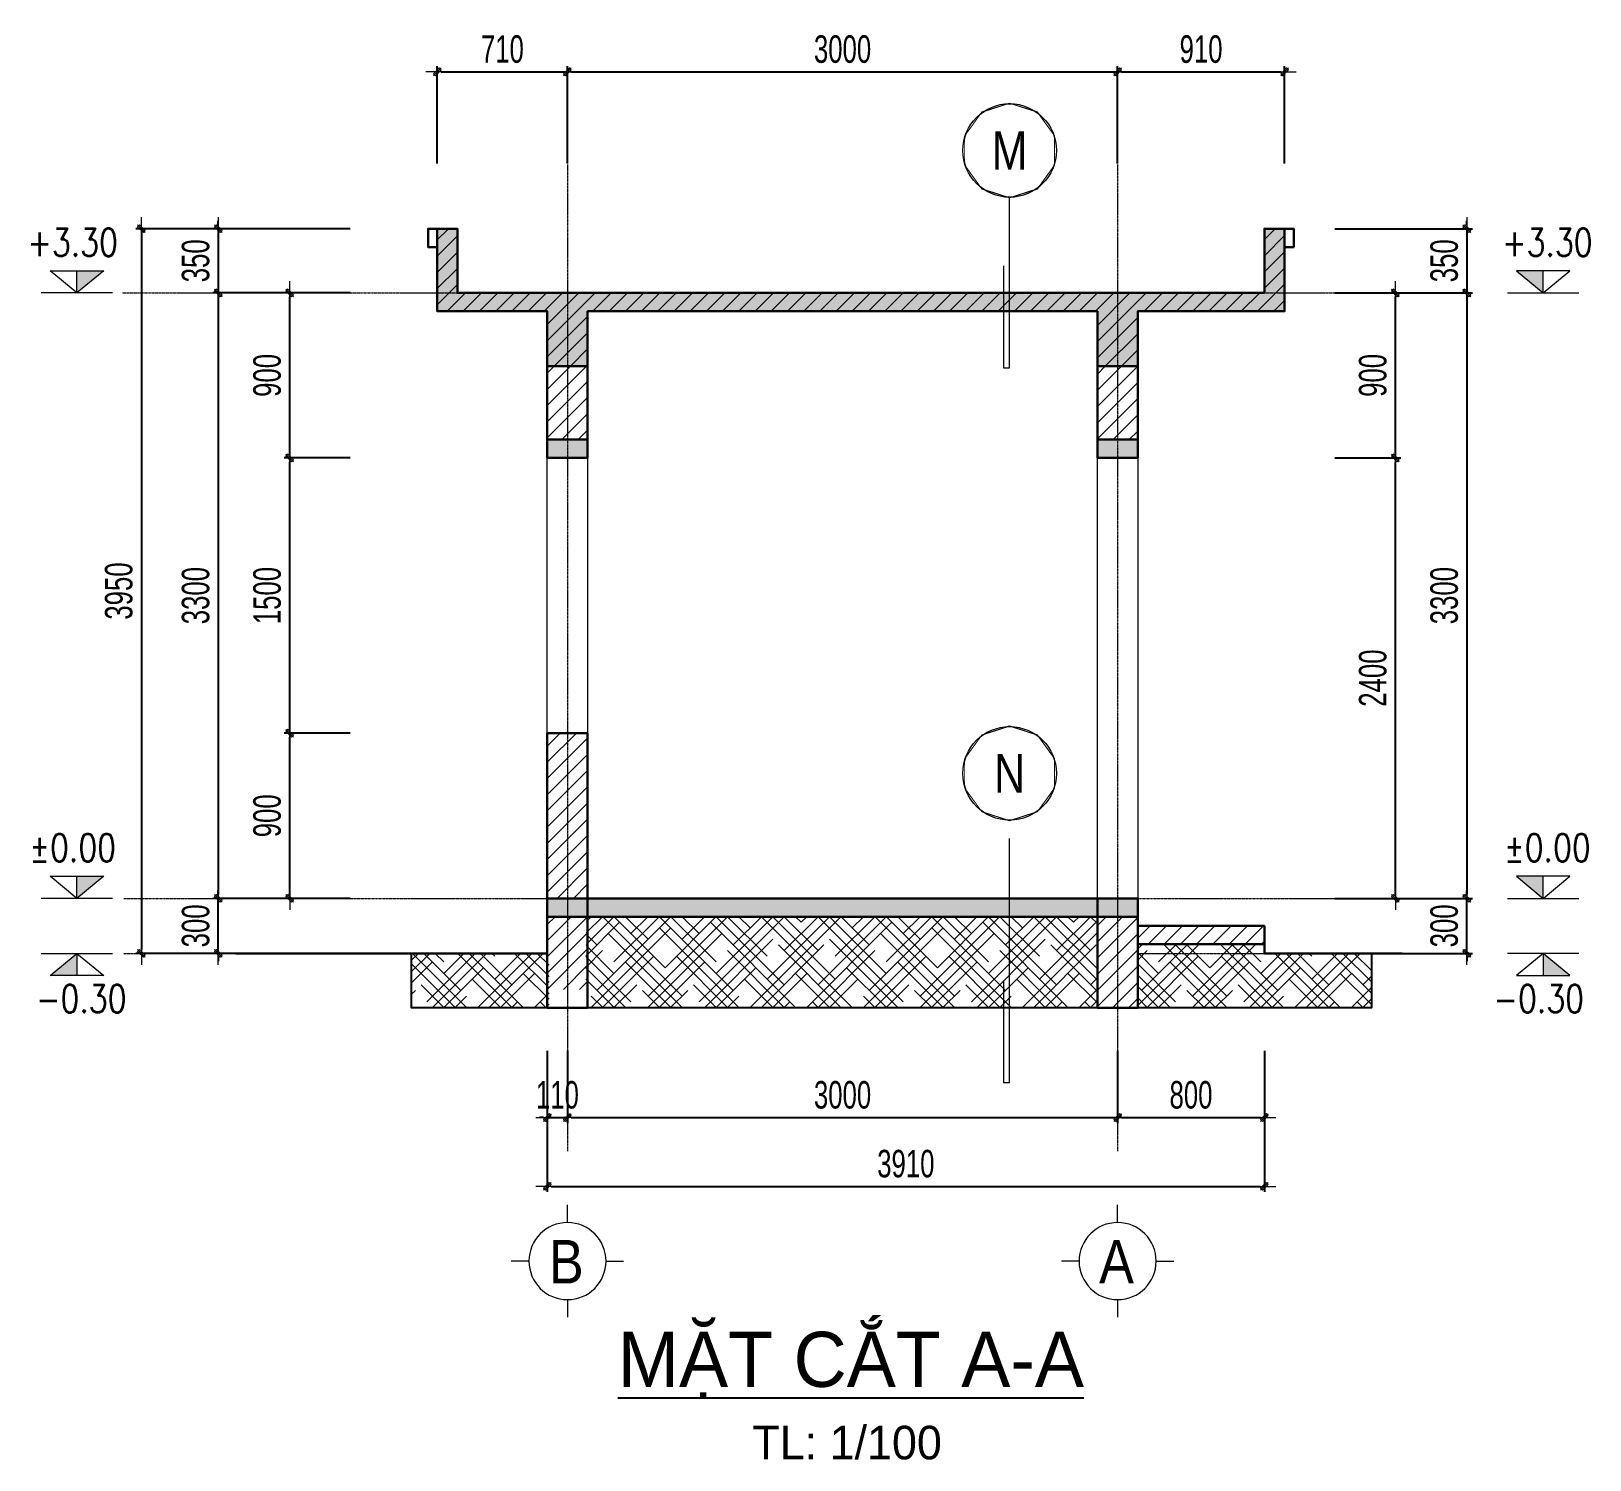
# Model space of a CAD drawing. Header units: millimetres. Extents: x 19378 to 228036, y -611253 to -527887.
# Drawn here: x 164254 to 172753, y -544397 to -536610 of the extents above; entities that cross this region are included whole.
import ezdxf
from ezdxf.enums import TextEntityAlignment as Align

# ---------------------------------------------------------------- set-up
doc = ezdxf.new("R2010")
doc.units = ezdxf.units.MM
doc.header["$MEASUREMENT"] = 0
doc.header["$PDMODE"] = 32
doc.linetypes.add('CENTER', pattern=[2, 1.25, -0.25, 0.25, -0.25])
doc.layers.get('Defpoints').update_dxf_attribs({"color": 1})
doc.layers.add('(KT.HATCH)', color=8, linetype='Continuous')
doc.layers.add('Kichthuoc', color=9, linetype='Continuous')
for name, color, linetype, lineweight in [('ISO', 153, 'Continuous', 13), ('LC Dim', 8, 'Continuous', 18), ('LC Hatch', 252, 'Continuous', 9), ('LC ISO', 153, 'Continuous', 13), ('LC Net dam 1', 30, 'Continuous', 30), ('LC Net manh', 236, 'Continuous', 5), ('LC Text1', 3, 'Continuous', 20), ('LC Text2', 7, 'Continuous', 25), ('Text', 7, 'Continuous', 20), ('thay1', 63, 'Continuous', 20), ('TRUC', 251, 'CENTER', 5)]:
    doc.layers.add(name, color=color, linetype=linetype, lineweight=lineweight)
doc.styles.add('General text 2', font='arial.ttf')
doc.styles.add('HOATBIF', font='hoatbif.shx', dxfattribs={"width": 0.7})
doc.styles.add('LC 1', font='VHAVANB_1.TTF')
doc.styles.add('T1', font='Vnsimli.shx', dxfattribs={"width": 0.8})
doc.dimstyles.new('1-100', dxfattribs={"dimscale": 100, "dimtxt": 2.5, "dimasz": 0.35, "dimexe": 0.5, "dimexo": 0, "dimgap": 0.8, "dimtad": 1, "dimdec": 0, "dimzin": 0, "dimdsep": 46, "dimtxsty": 'HOATBIF', "dimblk1": 'DOT', "dimblk2": 'DOT', "dimsah": 1, "dimcen": -1, "dimdle": 1, "dimclrd": 256, "dimclre": 256, "dimclrt": 4, "dimadec": 3, "dimazin": 2, "dimtfac": 0.333333, "dimtdec": 0, "dimtix": 1, "dimtmove": 2, "dimatfit": 3, "dimldrblk": 'DOT', "dimfxl": 1, "dimtvp": 0.833333, "dimtolj": 1, "dimtzin": 0, "dimarcsym": 0})
pattern_1 = [(45, (-34811.185, -769433.67), (-44.194174, 44.194174), [])]

# ---------------------------------------------------------------- blocks, each defined once
blk = doc.blocks.new('DOT')
at = {"layer": 'LC Dim'}
blk.add_line((-3, 0), (3, 0), dxfattribs=at)
at = {"layer": 'LC Dim', "color": 4}
blk.add_line((-1, -1), (1, 1), dxfattribs=at)
blk.add_lwpolyline([(0.5, 1), (-1, -0.5), (-0.5, -1), (1, 0.5)], close=True, dxfattribs=at)
blk = doc.blocks.new('*D234')
at = {"layer": 'Defpoints', "color": 0, "ltscale": 2, "transparency": 16777216}
for p in [(167068.7, -542168.2), (167178.7, -542168.2), (167178.7, -542531.5)]:
    blk.add_point(p, dxfattribs=at)
at = {"layer": 'LC Dim', "lineweight": -2, "ltscale": 2, "transparency": 16777216}
for p, q in [((167068.7, -542168.2), (167068.7, -542561.5)), ((167178.7, -542168.2), (167178.7, -542561.5)), ((167047.7, -542531.5), (167026.7, -542531.5)), ((167068.7, -542531.5), (167178.7, -542531.5)), ((167199.7, -542531.5), (167220.7, -542531.5))]:
    blk.add_line(p, q, dxfattribs=at)
at = {"layer": 'LC Dim', "lineweight": -2, "ltscale": 2, "transparency": 16777216, "xscale": 21, "yscale": 21, "zscale": 21}
blk.add_blockref('DOT', (167068.7, -542531.5), dxfattribs=at)
at = {"layer": 'LC Dim', "lineweight": -2, "ltscale": 2, "transparency": 16777216, "xscale": 21, "yscale": 21, "zscale": 21, "rotation": 180}
blk.add_blockref('DOT', (167178.7, -542531.5), dxfattribs=at)
at = {"layer": 'LC Dim', "color": 4, "ltscale": 2, "transparency": 16777216, "insert": (167123.7, -542408.5), "char_height": 150, "attachment_point": 5, "style": 'HOATBIF'}
blk.add_mtext('\\A1;110', dxfattribs=at)
blk = doc.blocks.new('*D235')
at = {"layer": 'Defpoints', "color": 0, "ltscale": 2, "transparency": 16777216}
for p in [(167178.7, -542168.2), (170178.7, -542168.2), (170178.7, -542531.5)]:
    blk.add_point(p, dxfattribs=at)
at = {"layer": 'LC Dim', "lineweight": -2, "ltscale": 2, "transparency": 16777216}
for p, q in [((167178.7, -542168.2), (167178.7, -542561.5)), ((170178.7, -542168.2), (170178.7, -542561.5)), ((167199.7, -542531.5), (170157.7, -542531.5))]:
    blk.add_line(p, q, dxfattribs=at)
at = {"layer": 'LC Dim', "lineweight": -2, "ltscale": 2, "transparency": 16777216, "xscale": 21, "yscale": 21, "zscale": 21, "rotation": 180}
blk.add_blockref('DOT', (167178.7, -542531.5), dxfattribs=at)
at = {"layer": 'LC Dim', "lineweight": -2, "ltscale": 2, "transparency": 16777216, "xscale": 21, "yscale": 21, "zscale": 21}
blk.add_blockref('DOT', (170178.7, -542531.5), dxfattribs=at)
at = {"layer": 'LC Dim', "color": 4, "ltscale": 2, "transparency": 16777216, "insert": (168678.7, -542408.5), "char_height": 150, "attachment_point": 5, "style": 'HOATBIF'}
blk.add_mtext('\\A1;3000', dxfattribs=at)
blk = doc.blocks.new('*D236')
at = {"layer": 'Defpoints', "color": 0, "ltscale": 2, "transparency": 16777216}
for p in [(170178.7, -542168.2), (170978.7, -542168.2), (170978.7, -542531.5)]:
    blk.add_point(p, dxfattribs=at)
at = {"layer": 'LC Dim', "lineweight": -2, "ltscale": 2, "transparency": 16777216}
for p, q in [((170178.7, -542168.2), (170178.7, -542561.5)), ((170978.7, -542168.2), (170978.7, -542561.5)), ((170199.7, -542531.5), (170957.7, -542531.5))]:
    blk.add_line(p, q, dxfattribs=at)
at = {"layer": 'LC Dim', "lineweight": -2, "ltscale": 2, "transparency": 16777216, "xscale": 21, "yscale": 21, "zscale": 21, "rotation": 180}
blk.add_blockref('DOT', (170178.7, -542531.5), dxfattribs=at)
at = {"layer": 'LC Dim', "lineweight": -2, "ltscale": 2, "transparency": 16777216, "xscale": 21, "yscale": 21, "zscale": 21}
blk.add_blockref('DOT', (170978.7, -542531.5), dxfattribs=at)
at = {"layer": 'LC Dim', "color": 4, "ltscale": 2, "transparency": 16777216, "insert": (170578.7, -542408.5), "char_height": 150, "attachment_point": 5, "style": 'HOATBIF'}
blk.add_mtext('\\A1;800', dxfattribs=at)
blk = doc.blocks.new('*D237')
at = {"layer": 'Defpoints', "color": 0, "ltscale": 2, "transparency": 16777216}
for p in [(167068.7, -542168.2), (170978.7, -542168.2), (170978.7, -542906.5)]:
    blk.add_point(p, dxfattribs=at)
at = {"layer": 'LC Dim', "lineweight": -2, "ltscale": 2, "transparency": 16777216}
for p, q in [((167068.7, -542168.2), (167068.7, -542936.5)), ((170978.7, -542168.2), (170978.7, -542936.5)), ((167089.7, -542906.5), (170957.7, -542906.5))]:
    blk.add_line(p, q, dxfattribs=at)
at = {"layer": 'LC Dim', "lineweight": -2, "ltscale": 2, "transparency": 16777216, "xscale": 21, "yscale": 21, "zscale": 21, "rotation": 180}
blk.add_blockref('DOT', (167068.7, -542906.5), dxfattribs=at)
at = {"layer": 'LC Dim', "lineweight": -2, "ltscale": 2, "transparency": 16777216, "xscale": 21, "yscale": 21, "zscale": 21}
blk.add_blockref('DOT', (170978.7, -542906.5), dxfattribs=at)
at = {"layer": 'LC Dim', "color": 4, "ltscale": 2, "transparency": 16777216, "insert": (169023.7, -542783.5), "char_height": 150, "attachment_point": 5, "style": 'HOATBIF'}
blk.add_mtext('\\A1;3910', dxfattribs=at)
blk = doc.blocks.new('*D238')
at = {"layer": 'Defpoints', "color": 0, "ltscale": 2, "transparency": 16777216}
for p in [(165274.6, -541336.7), (165993.5, -541336.7), (165993.5, -541636.7)]:
    blk.add_point(p, dxfattribs=at)
at = {"layer": 'LC Dim', "lineweight": -2, "ltscale": 2, "transparency": 16777216}
for p, q in [((165274.6, -541315.7), (165274.6, -541294.7)), ((165993.5, -541336.7), (165244.6, -541336.7)), ((165274.6, -541636.7), (165274.6, -541336.7)), ((165993.5, -541636.7), (165244.6, -541636.7)), ((165274.6, -541657.7), (165274.6, -541678.7))]:
    blk.add_line(p, q, dxfattribs=at)
at = {"layer": 'LC Dim', "lineweight": -2, "ltscale": 2, "transparency": 16777216, "xscale": 21, "yscale": 21, "zscale": 21}
for p, rotation in [((165274.6, -541336.7), 270), ((165274.6, -541636.7), 90)]:
    blk.add_blockref('DOT', p, dxfattribs=dict(at, rotation=rotation))
at = {"layer": 'LC Dim', "color": 4, "ltscale": 2, "transparency": 16777216, "insert": (165151.6, -541486.7), "char_height": 150, "attachment_point": 5, "rotation": 90, "style": 'HOATBIF'}
blk.add_mtext('\\A1;300', dxfattribs=at)
blk = doc.blocks.new('*D248')
at = {"layer": 'Defpoints', "color": 0, "ltscale": 2, "transparency": 16777216}
for p in [(165664.2, -540436.7), (165993.5, -540436.7), (165993.5, -541336.7)]:
    blk.add_point(p, dxfattribs=at)
at = {"layer": 'LC Dim', "lineweight": -2, "ltscale": 2, "transparency": 16777216}
for p, q in [((165993.5, -540436.7), (165634.2, -540436.7)), ((165664.2, -541315.7), (165664.2, -540457.7)), ((165993.5, -541336.7), (165634.2, -541336.7))]:
    blk.add_line(p, q, dxfattribs=at)
at = {"layer": 'LC Dim', "lineweight": -2, "ltscale": 2, "transparency": 16777216, "xscale": 21, "yscale": 21, "zscale": 21}
for p, rotation in [((165664.2, -540436.7), 90), ((165664.2, -541336.7), 270)]:
    blk.add_blockref('DOT', p, dxfattribs=dict(at, rotation=rotation))
at = {"layer": 'LC Dim', "color": 4, "ltscale": 2, "transparency": 16777216, "insert": (165541.2, -540886.7), "char_height": 150, "attachment_point": 5, "rotation": 90, "style": 'HOATBIF'}
blk.add_mtext('\\A1;900', dxfattribs=at)
blk = doc.blocks.new('*D249')
at = {"layer": 'Defpoints', "color": 0, "ltscale": 2, "transparency": 16777216}
for p in [(165664.2, -538936.2), (165993.5, -538936.2), (165993.5, -540436.7)]:
    blk.add_point(p, dxfattribs=at)
at = {"layer": 'LC Dim', "lineweight": -2, "ltscale": 2, "transparency": 16777216}
for p, q in [((165993.5, -538936.2), (165634.2, -538936.2)), ((165664.2, -540415.7), (165664.2, -538957.2)), ((165993.5, -540436.7), (165634.2, -540436.7))]:
    blk.add_line(p, q, dxfattribs=at)
at = {"layer": 'LC Dim', "lineweight": -2, "ltscale": 2, "transparency": 16777216, "xscale": 21, "yscale": 21, "zscale": 21}
for p, rotation in [((165664.2, -538936.2), 90), ((165664.2, -540436.7), 270)]:
    blk.add_blockref('DOT', p, dxfattribs=dict(at, rotation=rotation))
at = {"layer": 'LC Dim', "color": 4, "ltscale": 2, "transparency": 16777216, "insert": (165541.2, -539686.4), "char_height": 150, "attachment_point": 5, "rotation": 90, "style": 'HOATBIF'}
blk.add_mtext('\\A1;1500', dxfattribs=at)
blk = doc.blocks.new('*D250')
at = {"layer": 'Defpoints', "color": 0, "ltscale": 2, "transparency": 16777216}
for p in [(165664.2, -538036.7), (165993.5, -538036.7), (165993.5, -538936.2)]:
    blk.add_point(p, dxfattribs=at)
at = {"layer": 'LC Dim', "lineweight": -2, "ltscale": 2, "transparency": 16777216}
for p, q in [((165993.5, -538036.7), (165634.2, -538036.7)), ((165664.2, -538915.2), (165664.2, -538057.7)), ((165993.5, -538936.2), (165634.2, -538936.2))]:
    blk.add_line(p, q, dxfattribs=at)
at = {"layer": 'LC Dim', "lineweight": -2, "ltscale": 2, "transparency": 16777216, "xscale": 21, "yscale": 21, "zscale": 21}
for p, rotation in [((165664.2, -538036.7), 90), ((165664.2, -538936.2), 270)]:
    blk.add_blockref('DOT', p, dxfattribs=dict(at, rotation=rotation))
at = {"layer": 'LC Dim', "color": 4, "ltscale": 2, "transparency": 16777216, "insert": (165541.2, -538486.4), "char_height": 150, "attachment_point": 5, "rotation": 90, "style": 'HOATBIF'}
blk.add_mtext('\\A1;900', dxfattribs=at)
blk = doc.blocks.new('*D251')
at = {"layer": 'Defpoints', "color": 0, "ltscale": 2, "transparency": 16777216}
for p in [(165993.5, -537686.7), (165274.6, -538036.7), (165993.5, -538036.7)]:
    blk.add_point(p, dxfattribs=at)
at = {"layer": 'LC Dim', "lineweight": -2, "ltscale": 2, "transparency": 16777216}
for p, q in [((165274.6, -537665.7), (165274.6, -537644.7)), ((165993.5, -537686.7), (165244.6, -537686.7)), ((165274.6, -537686.7), (165274.6, -538036.7)), ((165993.5, -538036.7), (165244.6, -538036.7)), ((165274.6, -538057.7), (165274.6, -538078.7))]:
    blk.add_line(p, q, dxfattribs=at)
at = {"layer": 'LC Dim', "lineweight": -2, "ltscale": 2, "transparency": 16777216, "xscale": 21, "yscale": 21, "zscale": 21}
for p, rotation in [((165274.6, -537686.7), 270), ((165274.6, -538036.7), 90)]:
    blk.add_blockref('DOT', p, dxfattribs=dict(at, rotation=rotation))
at = {"layer": 'LC Dim', "color": 4, "ltscale": 2, "transparency": 16777216, "insert": (165151.6, -537861.7), "char_height": 150, "attachment_point": 5, "rotation": 90, "style": 'HOATBIF'}
blk.add_mtext('\\A1;350', dxfattribs=at)
blk = doc.blocks.new('*D252')
at = {"layer": 'Defpoints', "color": 0, "ltscale": 2, "transparency": 16777216}
for p in [(165993.5, -538036.7), (165274.6, -541336.7), (165993.5, -541336.7)]:
    blk.add_point(p, dxfattribs=at)
at = {"layer": 'LC Dim', "lineweight": -2, "ltscale": 2, "transparency": 16777216}
for p, q in [((165993.5, -538036.7), (165244.6, -538036.7)), ((165274.6, -538057.7), (165274.6, -541315.7)), ((165993.5, -541336.7), (165244.6, -541336.7))]:
    blk.add_line(p, q, dxfattribs=at)
at = {"layer": 'LC Dim', "lineweight": -2, "ltscale": 2, "transparency": 16777216, "xscale": 21, "yscale": 21, "zscale": 21}
for p, rotation in [((165274.6, -538036.7), 90), ((165274.6, -541336.7), 270)]:
    blk.add_blockref('DOT', p, dxfattribs=dict(at, rotation=rotation))
at = {"layer": 'LC Dim', "color": 4, "ltscale": 2, "transparency": 16777216, "insert": (165151.6, -539686.7), "char_height": 150, "attachment_point": 5, "rotation": 90, "style": 'HOATBIF'}
blk.add_mtext('\\A1;3300', dxfattribs=at)
blk = doc.blocks.new('*D253')
at = {"layer": 'Defpoints', "color": 0, "ltscale": 2, "transparency": 16777216}
for p in [(165993.5, -537686.7), (164855.4, -541636.7), (165993.5, -541636.7)]:
    blk.add_point(p, dxfattribs=at)
at = {"layer": 'LC Dim', "lineweight": -2, "ltscale": 2, "transparency": 16777216}
for p, q in [((165993.5, -537686.7), (164825.4, -537686.7)), ((164855.4, -537707.7), (164855.4, -541615.7)), ((165993.5, -541636.7), (164825.4, -541636.7))]:
    blk.add_line(p, q, dxfattribs=at)
at = {"layer": 'LC Dim', "lineweight": -2, "ltscale": 2, "transparency": 16777216, "xscale": 21, "yscale": 21, "zscale": 21}
for p, rotation in [((164855.4, -537686.7), 90), ((164855.4, -541636.7), 270)]:
    blk.add_blockref('DOT', p, dxfattribs=dict(at, rotation=rotation))
at = {"layer": 'LC Dim', "color": 4, "ltscale": 2, "transparency": 16777216, "insert": (164732.4, -539661.7), "char_height": 150, "attachment_point": 5, "rotation": 90, "style": 'HOATBIF'}
blk.add_mtext('\\A1;3950', dxfattribs=at)
blk = doc.blocks.new('Caodo1')
at = {"layer": 'LC Text1'}
blk.add_hatch(color=256, dxfattribs=at).paths.add_polyline_path([(0, 0), (243, 200), (0, 200)])
for p, q in [((0, 0), (0, 200)), ((324, 0), (-324, 0))]:
    blk.add_line(p, q, dxfattribs=at)
blk.add_lwpolyline([(-243, 200), (243, 200), (0, 0), (0, 0)], close=True, dxfattribs=at)
at = {"layer": 'LC Text1', "style": 'T1', "width": 0.8}
blk.add_attdef('%%P0,00', text='', height=250, dxfattribs=at).set_placement((-39, 460), align=Align.MIDDLE_CENTER)
blk = doc.blocks.new('*U198')
at = {"layer": 'Defpoints'}
blk.add_lwpolyline([(0, 4.25), (-2.5, 3.44), (-4.04, 1.31), (-4.04, -1.31), (-2.5, -3.44), (0, -4.25), (2.5, -3.44), (4.04, -1.31), (4.04, 1.31), (2.5, 3.44)], close=True, dxfattribs=at)
at = {"layer": 'LC Text1', "style": 'General text 2', "width": 0.8, "flags": 8}
blk.add_attdef('SYMBOL', text='', height=3.5, dxfattribs=at).set_placement((0, 0), align=Align.MIDDLE_CENTER)
blk.add_wipeout([(0, 4.25), (-2.5, 3.44), (-4.04, 1.31), (-4.04, -1.31), (-2.5, -3.44), (0, -4.25), (2.5, -3.44), (4.04, -1.31), (4.04, 1.31), (2.5, 3.44)]).dxf.layer = 'LC Net manh'
at = {"layer": 'LC ISO'}
blk.add_circle((0, 0), 4.25, dxfattribs=at)
blk = doc.blocks.new('*U199')
at = {"layer": 'Defpoints'}
blk.add_lwpolyline([(0, 4.25), (-2.5, 3.44), (-4.04, 1.31), (-4.04, -1.31), (-2.5, -3.44), (0, -4.25), (2.5, -3.44), (4.04, -1.31), (4.04, 1.31), (2.5, 3.44)], close=True, dxfattribs=at)
at = {"layer": 'LC Text1', "style": 'General text 2', "width": 0.8, "flags": 8}
blk.add_attdef('SYMBOL', text='', height=3.5, dxfattribs=at).set_placement((0, 0), align=Align.MIDDLE_CENTER)
blk.add_wipeout([(0, 4.25), (-2.5, 3.44), (-4.04, 1.31), (-4.04, -1.31), (-2.5, -3.44), (0, -4.25), (2.5, -3.44), (4.04, -1.31), (4.04, 1.31), (2.5, 3.44)]).dxf.layer = 'LC Net manh'
at = {"layer": 'LC ISO'}
blk.add_circle((0, 0), 4.25, dxfattribs=at)
blk = doc.blocks.new('TIEUDE1')
at = {"layer": 'LC Text2', "color": 7, "style": 'LC 1'}
blk.add_attdef('TIªU§Ò', text='', height=5, dxfattribs=at).set_placement((0, 0), align=Align.BOTTOM_CENTER)
blk.add_attdef('TL', text='', height=3, dxfattribs=at).set_placement((0, -2), align=Align.TOP_CENTER)
blk = doc.blocks.new('TTRUC')
at = {"layer": 'LC ISO'}
for p, q in [((0, 6.95), (0, 10.13)), ((-6.95, 0), (-10.13, 0)), ((6.95, 0), (10.13, 0)), ((0, -6.95), (0, -10.13))]:
    blk.add_line(p, q, dxfattribs=at)
at = {"layer": 'LC Net manh'}
blk.add_circle((0, 0), 6.95, dxfattribs=at)
blk = doc.blocks.new('*D226')
at = {"layer": 'Defpoints', "color": 0, "ltscale": 2, "transparency": 16777216}
for p in [(167178.7, -536831.8), (166468.7, -537332.1), (167178.7, -537332.1)]:
    blk.add_point(p, dxfattribs=at)
at = {"layer": 'LC Dim', "lineweight": -2, "ltscale": 2, "transparency": 16777216}
for p, q in [((166468.7, -537332.1), (166468.7, -536801.8)), ((167178.7, -537332.1), (167178.7, -536801.8)), ((166489.7, -536831.8), (167157.7, -536831.8))]:
    blk.add_line(p, q, dxfattribs=at)
at = {"layer": 'LC Dim', "lineweight": -2, "ltscale": 2, "transparency": 16777216, "xscale": 21, "yscale": 21, "zscale": 21, "rotation": 180}
blk.add_blockref('DOT', (166468.7, -536831.8), dxfattribs=at)
at = {"layer": 'LC Dim', "lineweight": -2, "ltscale": 2, "transparency": 16777216, "xscale": 21, "yscale": 21, "zscale": 21}
blk.add_blockref('DOT', (167178.7, -536831.8), dxfattribs=at)
at = {"layer": 'LC Dim', "color": 4, "ltscale": 2, "transparency": 16777216, "insert": (166823.7, -536708.8), "char_height": 150, "attachment_point": 5, "style": 'HOATBIF'}
blk.add_mtext('\\A1;710', dxfattribs=at)
blk = doc.blocks.new('*D227')
at = {"layer": 'Defpoints', "color": 0, "ltscale": 2, "transparency": 16777216}
for p in [(170178.7, -536831.8), (167178.7, -537332.1), (170178.7, -537332.1)]:
    blk.add_point(p, dxfattribs=at)
at = {"layer": 'LC Dim', "lineweight": -2, "ltscale": 2, "transparency": 16777216}
for p, q in [((167178.7, -537332.1), (167178.7, -536801.8)), ((170178.7, -537332.1), (170178.7, -536801.8)), ((167199.7, -536831.8), (170157.7, -536831.8))]:
    blk.add_line(p, q, dxfattribs=at)
at = {"layer": 'LC Dim', "lineweight": -2, "ltscale": 2, "transparency": 16777216, "xscale": 21, "yscale": 21, "zscale": 21, "rotation": 180}
blk.add_blockref('DOT', (167178.7, -536831.8), dxfattribs=at)
at = {"layer": 'LC Dim', "lineweight": -2, "ltscale": 2, "transparency": 16777216, "xscale": 21, "yscale": 21, "zscale": 21}
blk.add_blockref('DOT', (170178.7, -536831.8), dxfattribs=at)
at = {"layer": 'LC Dim', "color": 4, "ltscale": 2, "transparency": 16777216, "insert": (168678.7, -536708.8), "char_height": 150, "attachment_point": 5, "style": 'HOATBIF'}
blk.add_mtext('\\A1;3000', dxfattribs=at)
blk = doc.blocks.new('*D228')
at = {"layer": 'Defpoints', "color": 0, "ltscale": 2, "transparency": 16777216}
for p in [(171088.7, -536831.8), (170178.7, -537332.1), (171088.7, -537332.1)]:
    blk.add_point(p, dxfattribs=at)
at = {"layer": 'LC Dim', "lineweight": -2, "ltscale": 2, "transparency": 16777216}
for p, q in [((170178.7, -537332.1), (170178.7, -536801.8)), ((171088.7, -537332.1), (171088.7, -536801.8)), ((170199.7, -536831.8), (171067.7, -536831.8))]:
    blk.add_line(p, q, dxfattribs=at)
at = {"layer": 'LC Dim', "lineweight": -2, "ltscale": 2, "transparency": 16777216, "xscale": 21, "yscale": 21, "zscale": 21, "rotation": 180}
blk.add_blockref('DOT', (170178.7, -536831.8), dxfattribs=at)
at = {"layer": 'LC Dim', "lineweight": -2, "ltscale": 2, "transparency": 16777216, "xscale": 21, "yscale": 21, "zscale": 21}
blk.add_blockref('DOT', (171088.7, -536831.8), dxfattribs=at)
at = {"layer": 'LC Dim', "color": 4, "ltscale": 2, "transparency": 16777216, "insert": (170633.7, -536708.8), "char_height": 150, "attachment_point": 5, "style": 'HOATBIF'}
blk.add_mtext('\\A1;910', dxfattribs=at)
blk = doc.blocks.new('*D229')
at = {"layer": 'Defpoints', "color": 0, "ltscale": 2, "transparency": 16777216}
for p in [(171363.9, -541336.7), (172082.8, -541336.7), (171363.9, -541636.7)]:
    blk.add_point(p, dxfattribs=at)
at = {"layer": 'LC Dim', "lineweight": -2, "ltscale": 2, "transparency": 16777216}
for p, q in [((172082.8, -541315.7), (172082.8, -541294.7)), ((171363.9, -541336.7), (172112.8, -541336.7)), ((172082.8, -541636.7), (172082.8, -541336.7)), ((171363.9, -541636.7), (172112.8, -541636.7)), ((172082.8, -541657.7), (172082.8, -541678.7))]:
    blk.add_line(p, q, dxfattribs=at)
at = {"layer": 'LC Dim', "lineweight": -2, "ltscale": 2, "transparency": 16777216, "xscale": 21, "yscale": 21, "zscale": 21}
for p, rotation in [((172082.8, -541336.7), 270), ((172082.8, -541636.7), 90)]:
    blk.add_blockref('DOT', p, dxfattribs=dict(at, rotation=rotation))
at = {"layer": 'LC Dim', "color": 4, "ltscale": 2, "transparency": 16777216, "insert": (171959.8, -541486.7), "char_height": 150, "attachment_point": 5, "rotation": 90, "style": 'HOATBIF'}
blk.add_mtext('\\A1;300', dxfattribs=at)
blk = doc.blocks.new('*D230')
at = {"layer": 'Defpoints', "color": 0, "ltscale": 2, "transparency": 16777216}
for p in [(171363.9, -538936.2), (171693.2, -538936.2), (171363.9, -541336.7)]:
    blk.add_point(p, dxfattribs=at)
at = {"layer": 'LC Dim', "lineweight": -2, "ltscale": 2, "transparency": 16777216}
for p, q in [((171363.9, -538936.2), (171723.2, -538936.2)), ((171693.2, -541315.7), (171693.2, -538957.2)), ((171363.9, -541336.7), (171723.2, -541336.7))]:
    blk.add_line(p, q, dxfattribs=at)
at = {"layer": 'LC Dim', "lineweight": -2, "ltscale": 2, "transparency": 16777216, "xscale": 21, "yscale": 21, "zscale": 21}
for p, rotation in [((171693.2, -538936.2), 90), ((171693.2, -541336.7), 270)]:
    blk.add_blockref('DOT', p, dxfattribs=dict(at, rotation=rotation))
at = {"layer": 'LC Dim', "color": 4, "ltscale": 2, "transparency": 16777216, "insert": (171570.2, -540136.4), "char_height": 150, "attachment_point": 5, "rotation": 90, "style": 'HOATBIF'}
blk.add_mtext('\\A1;2400', dxfattribs=at)
blk = doc.blocks.new('*D231')
at = {"layer": 'Defpoints', "color": 0, "ltscale": 2, "transparency": 16777216}
for p in [(171363.9, -538036.7), (171693.2, -538036.7), (171363.9, -538936.2)]:
    blk.add_point(p, dxfattribs=at)
at = {"layer": 'LC Dim', "lineweight": -2, "ltscale": 2, "transparency": 16777216}
for p, q in [((171363.9, -538036.7), (171723.2, -538036.7)), ((171693.2, -538915.2), (171693.2, -538057.7)), ((171363.9, -538936.2), (171723.2, -538936.2))]:
    blk.add_line(p, q, dxfattribs=at)
at = {"layer": 'LC Dim', "lineweight": -2, "ltscale": 2, "transparency": 16777216, "xscale": 21, "yscale": 21, "zscale": 21}
for p, rotation in [((171693.2, -538036.7), 90), ((171693.2, -538936.2), 270)]:
    blk.add_blockref('DOT', p, dxfattribs=dict(at, rotation=rotation))
at = {"layer": 'LC Dim', "color": 4, "ltscale": 2, "transparency": 16777216, "insert": (171570.2, -538486.4), "char_height": 150, "attachment_point": 5, "rotation": 90, "style": 'HOATBIF'}
blk.add_mtext('\\A1;900', dxfattribs=at)
blk = doc.blocks.new('*D232')
at = {"layer": 'Defpoints', "color": 0, "ltscale": 2, "transparency": 16777216}
for p in [(171363.9, -537686.7), (171363.9, -538036.7), (172082.8, -538036.7)]:
    blk.add_point(p, dxfattribs=at)
at = {"layer": 'LC Dim', "lineweight": -2, "ltscale": 2, "transparency": 16777216}
for p, q in [((172082.8, -537665.7), (172082.8, -537644.7)), ((171363.9, -537686.7), (172112.8, -537686.7)), ((172082.8, -537686.7), (172082.8, -538036.7)), ((171363.9, -538036.7), (172112.8, -538036.7)), ((172082.8, -538057.7), (172082.8, -538078.7))]:
    blk.add_line(p, q, dxfattribs=at)
at = {"layer": 'LC Dim', "lineweight": -2, "ltscale": 2, "transparency": 16777216, "xscale": 21, "yscale": 21, "zscale": 21}
for p, rotation in [((172082.8, -537686.7), 270), ((172082.8, -538036.7), 90)]:
    blk.add_blockref('DOT', p, dxfattribs=dict(at, rotation=rotation))
at = {"layer": 'LC Dim', "color": 4, "ltscale": 2, "transparency": 16777216, "insert": (171959.8, -537861.7), "char_height": 150, "attachment_point": 5, "rotation": 90, "style": 'HOATBIF'}
blk.add_mtext('\\A1;350', dxfattribs=at)
blk = doc.blocks.new('*D233')
at = {"layer": 'Defpoints', "color": 0, "ltscale": 2, "transparency": 16777216}
for p in [(171363.9, -538036.7), (171363.9, -541336.7), (172082.8, -541336.7)]:
    blk.add_point(p, dxfattribs=at)
at = {"layer": 'LC Dim', "lineweight": -2, "ltscale": 2, "transparency": 16777216}
for p, q in [((171363.9, -538036.7), (172112.8, -538036.7)), ((172082.8, -538057.7), (172082.8, -541315.7)), ((171363.9, -541336.7), (172112.8, -541336.7))]:
    blk.add_line(p, q, dxfattribs=at)
at = {"layer": 'LC Dim', "lineweight": -2, "ltscale": 2, "transparency": 16777216, "xscale": 21, "yscale": 21, "zscale": 21}
for p, rotation in [((172082.8, -538036.7), 90), ((172082.8, -541336.7), 270)]:
    blk.add_blockref('DOT', p, dxfattribs=dict(at, rotation=rotation))
at = {"layer": 'LC Dim', "color": 4, "ltscale": 2, "transparency": 16777216, "insert": (171959.8, -539686.7), "char_height": 150, "attachment_point": 5, "rotation": 90, "style": 'HOATBIF'}
blk.add_mtext('\\A1;3300', dxfattribs=at)

msp = doc.modelspace()

# ---------------------------------------------------------------- hatches: boundary and pattern name
at = {"layer": '(KT.HATCH)', "ltscale": 2}
h = msp.add_hatch(dxfattribs=at)
h.set_pattern_fill('AR-CONC', color=256, scale=20, style=0)
h.set_pattern_definition([(50, (-34811.19, -769433.67), (143.452037, -12.550427), [15, -165]), (355, (-34811.19, -769433.67), (-27.75027, 150.43843), [12, -132]), (100.4514, (-34799.23, -769434.71), (115.701876, 137.88791), [12.74804, -140.22842]), (46.1842, (-34811.19, -769393.67), (213.44821, -33.1038), [22.5, -247.5]), (96.6356, (-34793.4, -769396.43), (186.93254, 194.82357), [19.12206, -210.3426]), (351.1842, (-34811.19, -769393.67), (186.93239, 194.82372), [18, -198]), (21, (-34791.19, -769403.67), (119.38141, -80.52378), [15, -165]), (326, (-34791.19, -769403.67), (48.663066, 145.03001), [12, -132]), (71.4514, (-34781.24, -769410.38), (168.044526, 64.5061), [12.74804, -140.22842]), (37.5, (-34811.185, -769433.667), (2.431971, 66.578771), [0, -130.4, 0, -134, 0, -132.5]), (7.5, (-34811.185, -769433.67), (52.613907, 78.882342), [0, -76.4, 0, -127.4, 0, -50.5]), (327.5, (-34855.785, -769433.667), (106.764487, -4.510974), [0, -50, 0, -156, 0, -207]), (317.5, (-34875.785, -769433.67), (116.637234, 20.020996), [0, -65, 0, -103.6, 0, -147])])
edge = h.paths.add_edge_path()
edge.add_line((170068.7, -538136.7), (167288.7, -538136.7))
edge.add_line((167288.7, -538136.7), (167288.7, -538436.7))
edge.add_line((167288.7, -538436.7), (167068.7, -538436.7))
edge.add_line((167068.7, -538436.7), (167068.7, -538136.7))
edge.add_line((167068.7, -538136.7), (166468.7, -538136.7))
edge.add_line((166468.7, -538136.7), (166468.7, -537686.7))
edge.add_line((166468.7, -537686.7), (166578.7, -537686.7))
edge.add_line((166578.7, -537686.7), (166578.7, -538036.7))
edge.add_line((166578.7, -538036.7), (167068.7, -538036.7))
edge.add_line((167068.7, -538036.7), (170288.7, -538036.7))
edge.add_line((170288.7, -538036.7), (170978.7, -538036.7))
edge.add_line((170978.7, -538036.7), (170978.7, -537686.7))
edge.add_line((170978.7, -537686.7), (171088.7, -537686.7))
edge.add_line((171088.7, -537686.7), (171088.7, -538136.7))
edge.add_line((171088.7, -538136.7), (170288.7, -538136.7))
edge.add_line((170288.7, -538136.7), (170288.7, -538436.7))
edge.add_line((170288.7, -538436.7), (170068.7, -538436.7))
edge.add_line((170068.7, -538436.7), (170068.7, -538136.7))
at = {"layer": '(KT.HATCH)'}
h = msp.add_hatch(dxfattribs=at)
h.set_pattern_fill('BT-01', color=256, scale=10, style=0, pattern_type=2)
h.set_pattern_definition([(130, (170278.704, -538936.17), (-71.726, -6.2752), [7.5, -82.5]), (185, (170278.704, -538936.17), (13.8751, 75.2192), [6, -66]), (79.5486, (170272.73, -538936.694), (-57.851, 68.944), [6.374, -70.1142]), (133.8158, (170278.7, -538916.17), (-106.724, -16.552), [11.25, -123.75]), (83.3644, (170269.81, -538917.55), (-93.4663, 97.4118), [9.561, -105.1713]), (188.8158, (170278.7, -538916.17), (-93.4662, 97.412), [9, -99]), (159, (170268.704, -538921.17), (-59.6907, -40.2619), [7.5, -82.5]), (214, (170268.704, -538921.17), (-24.3315, 72.515), [6, -66]), (108.5486, (170263.73, -538924.526), (-84.0223, 32.253), [6.374, -70.1142]), (142.5, (170278.704, -538936.17), (-1.21599, 33.28939), [0, -65.2, 0, -67, 0, -66.25]), (172.5, (170278.704, -538936.17), (-26.30695, 39.44117), [0, -38.2, 0, -63.7, 0, -25.25]), (212.5, (170301.004, -538936.17), (-53.38224, -2.25549), [0, -25, 0, -78, 0, -103.5]), (222.5, (170311.004, -538936.17), (-58.3186, 10.0105), [0, -32.5, 0, -51.8, 0, -73.5]), (135, (170278.704, -538936.17), (30.05204, 30.05204), []), (135, (170278.704, -538923.92), (30.05204, 30.05204), [])])
h.paths.add_polyline_path([(170068.7, -538936.2), (170288.7, -538936.2), (170288.7, -538836.2), (170068.7, -538836.2)])
h.paths.add_polyline_path([(167068.7, -538936.2), (167288.7, -538936.2), (167288.7, -538836.2), (167068.7, -538836.2)])
h = msp.add_hatch(dxfattribs=at)
h.set_pattern_fill('BT-01', color=256, scale=10, style=0, pattern_type=2)
h.set_pattern_definition([(130, (170278.704, -541436.656), (-71.726, -6.2752), [7.5, -82.5]), (185, (170278.704, -541436.656), (13.8751, 75.2192), [6, -66]), (79.5486, (170272.73, -541437.18), (-57.851, 68.944), [6.374, -70.1142]), (133.8158, (170278.7, -541416.66), (-106.724, -16.552), [11.25, -123.75]), (83.3644, (170269.81, -541418.04), (-93.4663, 97.4118), [9.561, -105.1713]), (188.8158, (170278.7, -541416.66), (-93.4662, 97.412), [9, -99]), (159, (170268.704, -541421.656), (-59.6907, -40.2619), [7.5, -82.5]), (214, (170268.704, -541421.656), (-24.3315, 72.515), [6, -66]), (108.5486, (170263.73, -541425.01), (-84.0223, 32.253), [6.374, -70.1142]), (142.5, (170278.704, -541436.656), (-1.21599, 33.28939), [0, -65.2, 0, -67, 0, -66.25]), (172.5, (170278.704, -541436.656), (-26.30695, 39.44117), [0, -38.2, 0, -63.7, 0, -25.25]), (212.5, (170301.004, -541436.656), (-53.38224, -2.25549), [0, -25, 0, -78, 0, -103.5]), (222.5, (170311.004, -541436.656), (-58.3186, 10.0105), [0, -32.5, 0, -51.8, 0, -73.5]), (135, (170278.704, -541436.656), (30.05204, 30.05204), []), (135, (170278.704, -541424.406), (30.05204, 30.05204), [])])
h.paths.add_polyline_path([(170288.7, -541336.7), (170068.7, -541336.7), (170068.7, -541436.7), (170288.7, -541436.7)])
h.paths.add_polyline_path([(167288.7, -541336.7), (167068.7, -541336.7), (167068.7, -541436.7), (167288.7, -541436.7)])
h = msp.add_hatch(dxfattribs=at)
h.set_pattern_fill('AR-CONC', color=256, scale=10, style=0)
h.set_pattern_definition([(130, (170078.704, -541436.656), (-71.726, -6.2752), [7.5, -82.5]), (185, (170078.704, -541436.656), (13.8751, 75.2192), [6, -66]), (79.5486, (170072.73, -541437.18), (-57.851, 68.944), [6.374, -70.1142]), (133.8158, (170078.7, -541416.66), (-106.724, -16.552), [11.25, -123.75]), (83.3644, (170069.81, -541418.04), (-93.4663, 97.4118), [9.561, -105.1713]), (188.816, (170078.7, -541416.66), (-93.466, 97.412), [9, -99]), (159, (170068.704, -541421.656), (-59.6907, -40.2619), [7.5, -82.5]), (214, (170068.704, -541421.656), (-24.3315, 72.515), [6, -66]), (108.5486, (170063.73, -541425.01), (-84.0223, 32.253), [6.374, -70.1142]), (142.5, (170078.704, -541436.656), (-1.21599, 33.28939), [0, -65.2, 0, -67, 0, -66.25]), (172.5, (170078.704, -541436.656), (-26.30695, 39.44117), [0, -38.2, 0, -63.7, 0, -25.25]), (212.5, (170101.004, -541436.656), (-53.38224, -2.25549), [0, -25, 0, -78, 0, -103.5]), (222.5, (170111.004, -541436.656), (-58.3186, 10.0105), [0, -32.5, 0, -51.8, 0, -73.5])])
h.paths.add_polyline_path([(170068.7, -541336.7), (167288.7, -541336.7), (167288.7, -541436.7), (170068.7, -541436.7)])
at = {"layer": 'LC Hatch', "ltscale": 2}
h = msp.add_hatch(dxfattribs=at)
h.set_pattern_fill('ANSI31', color=8, scale=500)
h.set_pattern_definition(pattern_1)
edge = h.paths.add_edge_path()
edge.add_line((170068.7, -538136.7), (167288.7, -538136.7))
edge.add_line((167288.7, -538136.7), (167288.7, -538436.7))
edge.add_line((167288.7, -538436.7), (167068.7, -538436.7))
edge.add_line((167068.7, -538436.7), (167068.7, -538136.7))
edge.add_line((167068.7, -538136.7), (166468.7, -538136.7))
edge.add_line((166468.7, -538136.7), (166468.7, -537686.7))
edge.add_line((166468.7, -537686.7), (166578.7, -537686.7))
edge.add_line((166578.7, -537686.7), (166578.7, -538036.7))
edge.add_line((166578.7, -538036.7), (167068.7, -538036.7))
edge.add_line((167068.7, -538036.7), (170288.7, -538036.7))
edge.add_line((170288.7, -538036.7), (170978.7, -538036.7))
edge.add_line((170978.7, -538036.7), (170978.7, -537686.7))
edge.add_line((170978.7, -537686.7), (171088.7, -537686.7))
edge.add_line((171088.7, -537686.7), (171088.7, -538136.7))
edge.add_line((171088.7, -538136.7), (170288.7, -538136.7))
edge.add_line((170288.7, -538136.7), (170288.7, -538436.7))
edge.add_line((170288.7, -538436.7), (170068.7, -538436.7))
edge.add_line((170068.7, -538436.7), (170068.7, -538136.7))
h = msp.add_hatch(dxfattribs=at)
h.set_pattern_fill('ANSI31', color=8, scale=500)
h.set_pattern_definition(pattern_1)
h.paths.add_polyline_path([(167288.7, -538436.7), (167068.7, -538436.7), (167068.7, -538836.2), (167288.7, -538836.2)])
h.paths.add_polyline_path([(170288.7, -538436.7), (170068.7, -538436.7), (170068.7, -538836.2), (170288.7, -538836.2)])
h.paths.add_polyline_path([(167288.7, -540436.7), (167068.7, -540436.7), (167068.7, -541336.7), (167288.7, -541336.7)])
h.paths.add_polyline_path([(167288.7, -541436.7), (167068.7, -541436.7), (167068.7, -541833.2), (167288.7, -541833.2)])
h.paths.add_polyline_path([(170288.7, -541436.7), (170068.7, -541436.7), (170068.7, -541933.2), (170288.7, -541933.2)])
h = msp.add_hatch(dxfattribs=at)
h.set_pattern_fill('HOUND', color=256, scale=700, angle=45)
h.set_pattern_definition([(45, (1224234.153, -869635.45), (92.807765, 154.6796084), [700, -350]), (135, (1224234.153, -869635.45), (92.807765, -154.6796084), [700, -350])])
h.paths.add_polyline_path([(167278.7, -541636.7), (170068.7, -541636.7), (170068.7, -541933.2), (167278.7, -541933.2)])
h.paths.add_polyline_path([(167283.7, -541436.7), (170073.7, -541436.7), (170068.7, -541636.7), (167278.7, -541636.7)])
h.paths.add_polyline_path([(166328.7, -541636.7), (167078.7, -541636.7), (167078.7, -541933.2), (166328.7, -541933.2)])
h.paths.add_polyline_path([(171562.4, -541636.7), (170978.7, -541636.7), (170978.7, -541586.7), (170288.7, -541586.7), (170288.7, -541933.2), (171562.4, -541933.2)])
h = msp.add_hatch(dxfattribs=at)
h.set_pattern_fill('ANSI31', color=8, scale=500)
h.set_pattern_definition([(45, (1229184.52, -869117.66), (-44.194174, 44.194174), [])])
h.paths.add_polyline_path([(170978.7, -541486.7), (170288.7, -541486.7), (170288.7, -541586.7), (170978.7, -541586.7)])

# ---------------------------------------------------------------- linework, layer by layer
at = {"layer": '(KT.HATCH)'}
msp.add_lwpolyline([(171562.4, -541636.7), (171562.4, -541933.2), (166328.7, -541933.2), (166328.7, -541636.7)], dxfattribs=at)
at = {"layer": 'ISO'}
for points in [[(169555.4, -537889.2), (169555.4, -538445.6), (169589.5, -538445.6), (169589.5, -537515.5)], [(169555.4, -541784.4), (169555.4, -542340.7), (169589.5, -542340.7), (169589.5, -541010.7)]]:
    msp.add_lwpolyline(points, dxfattribs=at)
at = {"layer": 'LC Net dam 1', "ltscale": 2}
msp.add_line((167068.7, -541636.7), (165370.8, -541636.7), dxfattribs=at)
for points in [[(166468.7, -537686.7), (166418.7, -537686.7), (166418.7, -537786.7), (166468.7, -537786.7), (166468.7, -537686.7)], [(170068.7, -538136.7), (167288.7, -538136.7), (167288.7, -538436.7), (167068.7, -538436.7), (167068.7, -538136.7), (166468.7, -538136.7), (166468.7, -537686.7), (166578.7, -537686.7), (166578.7, -538036.7), (167068.7, -538036.7), (170288.7, -538036.7), (170978.7, -538036.7), (170978.7, -537686.7), (171088.7, -537686.7), (171088.7, -538136.7), (170288.7, -538136.7), (170288.7, -538436.7), (170068.7, -538436.7), (170068.7, -538136.7)], [(171088.7, -537686.7), (171138.7, -537686.7), (171138.7, -537786.7), (171088.7, -537786.7), (171088.7, -537686.7)], [(170978.7, -541586.7), (170978.7, -541636.7), (171729.7, -541636.7)]]:
    msp.add_lwpolyline(points, dxfattribs=at)
at = {"layer": 'LC Net dam 1'}
for points in [[(167288.7, -538436.7), (167068.7, -538436.7), (167068.7, -538836.2), (167288.7, -538836.2)], [(170288.7, -538436.7), (170068.7, -538436.7), (170068.7, -538836.2), (170288.7, -538836.2)], [(167068.7, -538936.2), (167288.7, -538936.2), (167288.7, -538836.2), (167068.7, -538836.2)], [(170068.7, -538936.2), (170288.7, -538936.2), (170288.7, -538836.2), (170068.7, -538836.2)], [(167068.7, -540436.7), (167288.7, -540436.7), (167288.7, -541336.7), (167068.7, -541336.7)], [(167288.7, -541336.7), (167068.7, -541336.7), (167068.7, -541436.7), (167288.7, -541436.7)], [(170068.7, -541336.7), (167288.7, -541336.7), (167288.7, -541436.7), (170068.7, -541436.7)], [(170288.7, -541336.7), (170068.7, -541336.7), (170068.7, -541436.7), (170288.7, -541436.7)], [(167068.7, -541436.7), (167288.7, -541436.7), (167288.7, -541933.2), (167068.7, -541933.2)], [(170068.7, -541436.7), (170288.7, -541436.7), (170288.7, -541933.2), (170068.7, -541933.2)], [(170978.7, -541486.7), (170288.7, -541486.7), (170288.7, -541586.7), (170978.7, -541586.7)]]:
    msp.add_lwpolyline(points, close=True, dxfattribs=at)
at = {"layer": 'thay1'}
for points in [[(167068.7, -538936.2), (167288.7, -538936.2), (167288.7, -540436.7), (167068.7, -540436.7)], [(170068.7, -538936.2), (170288.7, -538936.2), (170288.7, -541336.7), (170068.7, -541336.7)], [(167068.7, -541336.7), (170288.7, -541336.7), (170288.7, -541933.2), (167068.7, -541933.2)]]:
    msp.add_lwpolyline(points, close=True, dxfattribs=at)
at = {"layer": 'TRUC'}
msp.add_line((164749.9, -538036.7), (171470.2, -538036.7), dxfattribs=at)
for points in [[(167178.7, -537336.7), (167178.7, -542714.5)], [(170178.7, -537336.7), (170178.7, -542714.5)], [(164759.7, -541336.7), (171732, -541336.7)], [(164759.7, -541636.7), (167068.7, -541636.7)], [(170288.7, -541636.7), (171732, -541636.7)]]:
    msp.add_lwpolyline(points, dxfattribs=at)

# ---------------------------------------------------------------- block references
at = {"layer": 'Kichthuoc'}
ref = msp.add_blockref('Caodo1', (164504, -538036.7), dxfattribs=dict(at, xscale=0.6, yscale=0.6, zscale=0.6))
ref.add_attrib('%%P0,00', '+3.30', dxfattribs={"layer": 'Text', "height": 150, "style": 'T1', "width": 0.8}).set_placement((164480.6, -537761), align=Align.MIDDLE_CENTER)
ref = msp.add_blockref('Caodo1', (172498.6, -538036.7), dxfattribs=dict(at, xscale=-0.6, yscale=0.6, zscale=0.6))
ref.add_attrib('%%P0,00', '+3.30', dxfattribs={"layer": 'Text', "height": 150, "style": 'T1', "width": 0.8}).set_placement((172522, -537761), align=Align.MIDDLE_CENTER)
ref = msp.add_blockref('Caodo1', (164504, -541336.7), dxfattribs=dict(at, xscale=0.6, yscale=0.6, zscale=0.6))
ref.add_attrib('%%P0,00', '%%p0.00', dxfattribs={"layer": 'Text', "height": 150, "style": 'T1', "width": 0.8}).set_placement((164480.6, -541061), align=Align.MIDDLE_CENTER)
ref = msp.add_blockref('Caodo1', (172498.6, -541336.7), dxfattribs=dict(at, xscale=-0.6, yscale=0.6, zscale=0.6))
ref.add_attrib('%%P0,00', '%%p0.00', dxfattribs={"layer": 'Text', "height": 150, "style": 'T1', "width": 0.8}).set_placement((172522, -541061), align=Align.MIDDLE_CENTER)
ref = msp.add_blockref('Caodo1', (164504, -541636.7), dxfattribs=dict(at, xscale=0.6, yscale=0.6, zscale=0.6, rotation=180))
ref.add_attrib('%%P0,00', '-0.30', dxfattribs={"layer": 'Text', "height": 150, "style": 'T1', "width": 0.8}).set_placement((164527.4, -541883.8), align=Align.MIDDLE_CENTER)
ref = msp.add_blockref('Caodo1', (172498.6, -541636.7), dxfattribs=dict(at, xscale=-0.6, yscale=0.6, zscale=0.6, rotation=180))
ref.add_attrib('%%P0,00', '-0.30', dxfattribs={"layer": 'Text', "height": 150, "style": 'T1', "width": 0.8}).set_placement((172475.2, -541883.8), align=Align.MIDDLE_CENTER)
at = {"layer": 'LC ISO', "xscale": -30.23532588058191, "yscale": 30.23532588058191, "zscale": 30.23532588058191}
for p in [(167178.7, -543313.9), (170178.7, -543313.9)]:
    msp.add_blockref('TTRUC', p, dxfattribs=at)
at = {"layer": 'LC Text2'}
ref = msp.add_blockref('TIEUDE1', (168710.6, -544089.5), dxfattribs=dict(at, xscale=60.95999999999999, yscale=60.95999999999999, zscale=60.95999999999999))
ref.add_attrib('TIªU§Ò', '%%UmÆt c¾t a-a', dxfattribs={"color": 7, "height": 300.192, "style": 'LC 1'}).set_placement((168723.9, -544089.5), align=Align.BOTTOM_CENTER)
ref.add_attrib('TL', 'tl: 1/100', dxfattribs={"color": 7, "height": 182.88, "style": 'LC 1'}).set_placement((168703.6, -544211.4), align=Align.TOP_CENTER)

# ---------------------------------------------------------------- texts
at = {"layer": 'LC Text1', "ltscale": 0.2, "style": 'LC 1', "width": 0.9}
for s, p in [('b', (167172.5, -543506.5)), ('a', (170172.5, -543506.5))]:
    msp.add_text(s, height=236.7, dxfattribs=at).set_placement(p, align=Align.BOTTOM_CENTER)

# ---------------------------------------------------------------- dimensions: what is measured, and where the dimension line sits
at = {"layer": 'LC Dim', "ltscale": 2}
for base, p1, p2, picture, middle in [((167178.7, -536831.8), (166468.7, -537332.1), (167178.7, -537332.1), '*D226', (166823.7, -536708.8)), ((171088.7, -536831.8), (170178.7, -537332.1), (171088.7, -537332.1), '*D228', (170633.7, -536708.8)), ((167178.7, -542531.5), (167068.7, -542168.2), (167178.7, -542168.2), '*D234', (167123.7, -542408.5)), ((170978.7, -542906.5), (167068.7, -542168.2), (170978.7, -542168.2), '*D237', (169023.7, -542783.5)), ((170178.7, -542531.5), (167178.7, -542168.2), (170178.7, -542168.2), '*D235', (168678.7, -542408.5)), ((170978.7, -542531.5), (170178.7, -542168.2), (170978.7, -542168.2), '*D236', (170578.7, -542408.5))]:
    dim = msp.add_linear_dim(base=base, p1=p1, p2=p2, dimstyle='1-100', override={"dimscale": 60}, dxfattribs=at)
    dim.commit()
    dim.dimension.update_dxf_attribs({"geometry": picture, "text_midpoint": middle})
for base, p1, p2, picture, middle in [((164855.4, -541636.7), (165993.5, -537686.7), (165993.5, -541636.7), '*D253', (164732.4, -539661.7)), ((165274.6, -538036.7), (165993.5, -537686.7), (165993.5, -538036.7), '*D251', (165151.6, -537861.7)), ((172082.8, -538036.7), (171363.9, -537686.7), (171363.9, -538036.7), '*D232', (171959.8, -537861.7)), ((165274.6, -541336.7), (165993.5, -538036.7), (165993.5, -541336.7), '*D252', (165151.6, -539686.7)), ((165664.1752, -538036.656), (165993.5406, -538936.1706), (165993.5406, -538036.656), '*D250', (165541.1752, -538486.4133)), ((171693.2325, -538036.656), (171363.8672, -538936.1706), (171363.8672, -538036.656), '*D231', (171570.2325, -538486.4133)), ((172082.8, -541336.7), (171363.9, -538036.7), (171363.9, -541336.7), '*D233', (171959.8, -539686.7)), ((165664.1752, -538936.1706), (165993.5406, -540436.6622), (165993.5406, -538936.1706), '*D249', (165541.1752, -539686.4164)), ((171693.2325, -538936.1706), (171363.8672, -541336.656), (171363.8672, -538936.1706), '*D230', (171570.2325, -540136.4133)), ((165664.2, -540436.7), (165993.5, -541336.7), (165993.5, -540436.7), '*D248', (165541.2, -540886.7)), ((165274.6, -541336.7), (165993.5, -541636.7), (165993.5, -541336.7), '*D238', (165151.6, -541486.7)), ((172082.8, -541336.7), (171363.9, -541636.7), (171363.9, -541336.7), '*D229', (171959.8, -541486.7))]:
    dim = msp.add_linear_dim(base=base, p1=p1, p2=p2, angle=90, dimstyle='1-100', override={"dimscale": 60}, dxfattribs=at)
    dim.commit()
    dim.dimension.update_dxf_attribs({"geometry": picture, "text_midpoint": middle})

# ---------------------------------------------------------------- next in the draw order: block references
at = {"layer": 'LC Net manh'}
ref = msp.add_blockref('*U198', (169589.5, -537260.5), dxfattribs=dict(at, xscale=60, yscale=60, zscale=60))
ref.add_attrib('SYMBOL', 'M', dxfattribs={"layer": 'LC Text1', "height": 210, "style": 'General text 2', "width": 0.8}).set_placement((169589.5, -537260.5), align=Align.MIDDLE_CENTER)
ref = msp.add_blockref('*U199', (169589.5, -540655.7), dxfattribs=dict(at, xscale=60, yscale=60, zscale=60))
ref.add_attrib('SYMBOL', 'N', dxfattribs={"layer": 'LC Text1', "height": 210, "style": 'General text 2', "width": 0.8}).set_placement((169589.5, -540655.7), align=Align.MIDDLE_CENTER)

# ---------------------------------------------------------------- next in the draw order: dimensions: what is measured, and where the dimension line sits
at = {"layer": 'LC Dim', "ltscale": 2}
dim = msp.add_linear_dim(base=(170178.7, -536831.8), p1=(167178.7, -537332.1), p2=(170178.7, -537332.1), dimstyle='1-100', override={"dimscale": 60}, dxfattribs=at)
dim.commit()
dim.dimension.update_dxf_attribs({"geometry": '*D227', "text_midpoint": (168678.7, -536708.8)})

doc.saveas('drawing.dxf')
